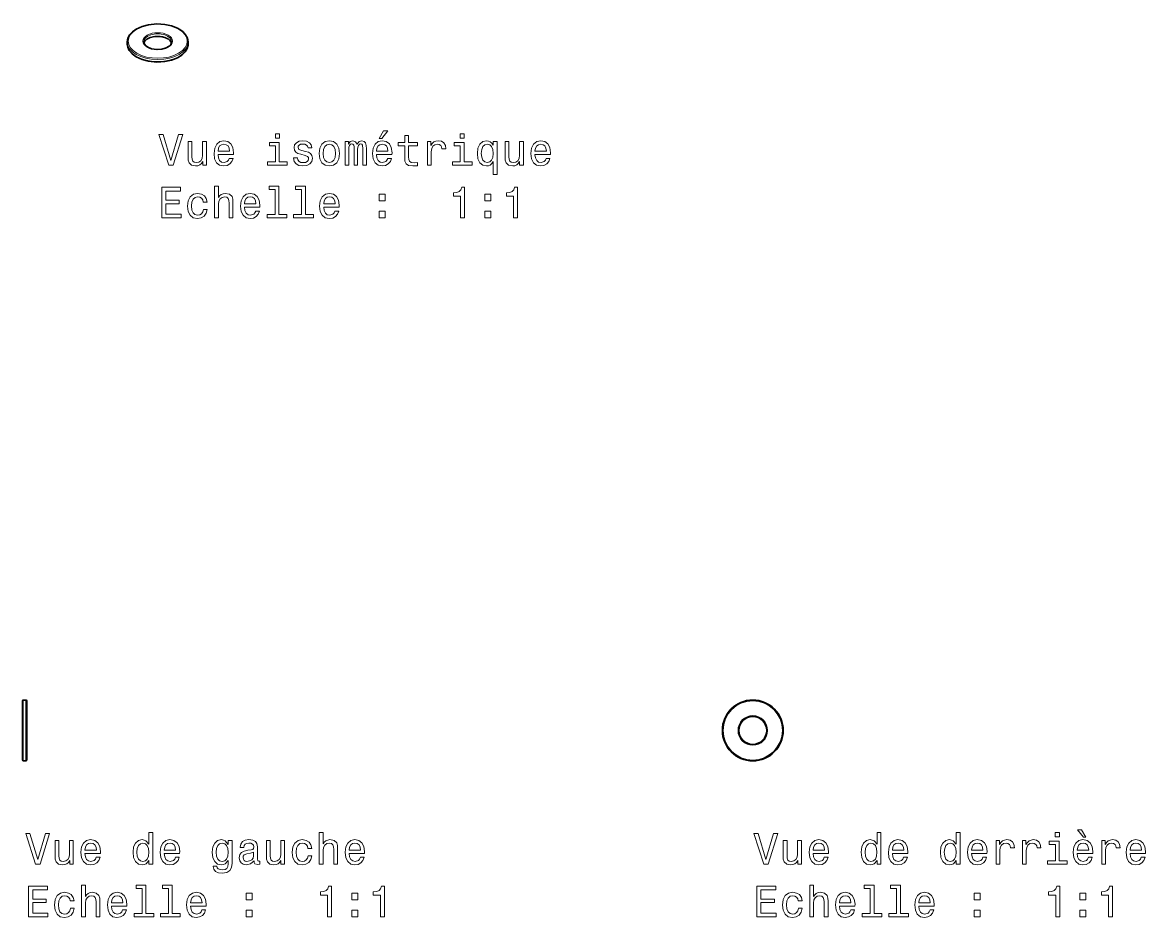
# Model space of a CAD drawing. Extents: x 522 to 791, y 342 to 502.
# Drawn here: x 662.4 to 791.5, y 399 to 501.9 of the extents above; entities that cross this region are included whole.
import ezdxf

# ---------------------------------------------------------------- set-up
doc = ezdxf.new("R2010")
doc.units = 0

msp = doc.modelspace()

# ---------------------------------------------------------------- linework, layer by layer
at = {"color": 7, "lineweight": 35, "ltscale": 0.006124}
for p, q in [((674.44, 499.38), (674.44, 499.63)), ((681.44, 499.38), (681.44, 499.63))]:
    msp.add_line(p, q, dxfattribs=at)
at = {"color": 7, "lineweight": 35, "ltscale": 0.085}
for p, q in [((662.39, 420.5), (662.39, 423.9)), ((662.89, 420.5), (662.89, 423.9)), ((662.39, 417.1), (662.39, 420.5)), ((662.89, 417.1), (662.89, 420.5))]:
    msp.add_line(p, q, dxfattribs=at)
at = {"color": 7, "lineweight": 13, "ltscale": 0.0875}
for p, q in [((662.49, 420.5), (662.49, 424)), ((662.79, 420.5), (662.79, 424)), ((662.49, 417), (662.49, 420.5)), ((662.79, 417), (662.79, 420.5))]:
    msp.add_line(p, q, dxfattribs=at)
at = {"color": 7, "lineweight": 35, "ltscale": 0.007501}
for p, q in [((662.49, 424), (662.79, 424)), ((662.49, 417), (662.79, 417))]:
    msp.add_line(p, q, dxfattribs=at)
at = {"color": 7, "lineweight": 35}
for points in [[(674.44, 499.63), (674.51, 500.06), (674.71, 500.44), (675.03, 500.78), (675.48, 501.1), (676.14, 501.4), (676.89, 501.6), (677.82, 501.69), (678.76, 501.63), (679.53, 501.47), (680.22, 501.2), (680.39, 501.1)], [(681.44, 499.63), (681.36, 500.06), (681.15, 500.45), (680.81, 500.81), (680.39, 501.1)], [(676.79, 499.02), (676.53, 499.22), (676.38, 499.43), (676.34, 499.63)], [(676.35, 499.51), (676.47, 499.73), (676.7, 499.93), (677.07, 500.12), (677.59, 500.24), (678.21, 500.25), (678.74, 500.14), (679.09, 499.99)], [(676.79, 499.02), (677.23, 498.84), (677.83, 498.75), (678.43, 498.79), (678.92, 498.94), (679.26, 499.14), (679.44, 499.33), (679.53, 499.57), (679.54, 499.63)], [(679.52, 499.51), (679.39, 499.75), (679.13, 499.97), (679.09, 499.99)], [(675.48, 497.91), (675, 498.26), (674.67, 498.64), (674.49, 499.02), (674.44, 499.38)], [(675.48, 497.91), (676.14, 497.61), (676.89, 497.41), (677.82, 497.32), (678.76, 497.38), (679.53, 497.54), (680.22, 497.81), (680.71, 498.12), (681.08, 498.48), (681.33, 498.88), (681.43, 499.24), (681.44, 499.38)]]:
    msp.add_lwpolyline(points, dxfattribs=at)
at = {"color": 7, "lineweight": 13}
for points in [[(703.4, 488.54), (703.69, 488.54), (704.39, 489.4), (703.9, 489.4)], [(680.33, 488.97), (679.46, 485.99), (678.55, 488.97), (678.07, 488.97), (679.2, 485.46), (679.71, 485.46), (680.81, 488.97)], [(683.54, 488.17), (683.09, 488.17), (683.09, 486.61), (683.04, 486.24), (682.89, 485.98), (682.67, 485.82), (682.37, 485.77), (682.13, 485.81), (681.98, 485.93), (681.9, 486.14), (681.88, 486.43), (681.88, 488.17), (681.43, 488.17), (681.43, 486.39), (681.45, 486.03), (681.54, 485.74), (681.84, 485.46), (682.3, 485.37), (682.56, 485.4), (682.77, 485.49), (682.96, 485.65), (683.11, 485.88), (683.11, 485.46), (683.54, 485.46)], [(684.87, 486.69), (686.65, 486.69), (686.65, 486.9), (686.57, 487.48), (686.35, 487.91), (686, 488.17), (685.53, 488.27), (685.07, 488.17), (684.72, 487.88), (684.49, 487.42), (684.41, 486.82), (684.48, 486.2), (684.71, 485.75), (685.06, 485.46), (685.51, 485.37), (685.91, 485.43), (686.23, 485.6), (686.47, 485.88), (686.6, 486.24), (686.16, 486.24), (686.07, 486.04), (685.94, 485.89), (685.57, 485.77), (685.28, 485.82), (685.06, 486), (684.92, 486.29), (684.87, 486.67)], [(691.91, 485.84), (691.91, 488.08), (690.77, 488.08), (690.77, 487.7), (691.47, 487.7), (691.47, 485.84), (690.56, 485.84), (690.56, 485.46), (692.83, 485.46), (692.83, 485.84)], [(691.93, 489.08), (691.46, 489.08), (691.46, 488.58), (691.93, 488.58)], [(694.92, 487.04), (694.49, 487.14), (694.17, 487.26), (694.07, 487.5), (694.1, 487.66), (694.2, 487.78), (694.37, 487.86), (694.62, 487.89), (694.86, 487.86), (695.04, 487.77), (695.16, 487.63), (695.22, 487.45), (695.65, 487.45), (695.65, 487.46), (695.57, 487.79), (695.37, 488.05), (695.04, 488.21), (694.62, 488.27), (694.19, 488.21), (693.88, 488.04), (693.68, 487.79), (693.62, 487.48), (693.67, 487.18), (693.81, 486.97), (694.04, 486.81), (694.38, 486.71), (694.87, 486.59), (695.17, 486.46), (695.26, 486.36), (695.29, 486.21), (695.24, 486.02), (695.12, 485.88), (694.92, 485.79), (694.66, 485.76), (694.38, 485.79), (694.18, 485.9), (694.05, 486.07), (693.99, 486.31), (693.56, 486.31), (693.63, 485.9), (693.84, 485.61), (694.17, 485.43), (694.62, 485.37), (695.09, 485.43), (695.44, 485.61), (695.65, 485.89), (695.73, 486.26), (695.67, 486.58), (695.52, 486.79), (695.26, 486.94)], [(696.5, 486.81), (696.58, 486.2), (696.81, 485.75), (697.18, 485.46), (697.67, 485.37), (698.16, 485.46), (698.53, 485.74), (698.76, 486.19), (698.85, 486.81), (698.76, 487.43), (698.53, 487.89), (698.16, 488.17), (697.67, 488.27), (697.18, 488.17), (696.81, 487.88), (696.58, 487.43)], [(699.49, 485.46), (699.9, 485.46), (699.9, 487.27), (699.92, 487.55), (700, 487.74), (700.11, 487.86), (700.26, 487.9), (700.38, 487.86), (700.47, 487.76), (700.51, 487.59), (700.52, 487.36), (700.52, 485.46), (700.9, 485.46), (700.9, 487.27), (700.93, 487.54), (701.01, 487.74), (701.13, 487.86), (701.28, 487.9), (701.4, 487.86), (701.48, 487.76), (701.53, 487.36), (701.53, 485.46), (701.94, 485.46), (701.94, 487.33), (701.91, 487.72), (701.83, 488.02), (701.67, 488.2), (701.41, 488.27), (701.1, 488.17), (700.86, 487.87), (700.68, 488.16), (700.36, 488.27), (700.08, 488.17), (699.88, 487.88), (699.88, 488.17), (699.49, 488.17)], [(703.09, 486.69), (704.86, 486.69), (704.87, 486.9), (704.79, 487.48), (704.57, 487.91), (704.21, 488.17), (703.74, 488.27), (703.28, 488.17), (702.93, 487.88), (702.7, 487.42), (702.62, 486.82), (702.7, 486.2), (702.93, 485.75), (703.27, 485.46), (703.73, 485.37), (704.12, 485.43), (704.44, 485.6), (704.68, 485.88), (704.82, 486.24), (704.38, 486.24), (704.29, 486.04), (704.16, 485.89), (703.78, 485.77), (703.5, 485.82), (703.28, 486), (703.14, 486.29), (703.09, 486.67)], [(706.33, 487.7), (706.33, 486.35), (706.36, 485.91), (706.5, 485.6), (706.78, 485.43), (707.26, 485.37), (707.79, 485.39), (707.79, 485.78), (707.4, 485.75), (707.06, 485.79), (706.87, 485.91), (706.79, 486.12), (706.77, 486.42), (706.77, 487.7), (707.79, 487.7), (707.79, 488.08), (706.77, 488.08), (706.77, 488.87), (706.33, 488.87), (706.33, 488.08), (705.56, 488.08), (705.56, 487.7)], [(708.94, 485.46), (709.38, 485.46), (709.38, 487.01), (709.43, 487.38), (709.56, 487.65), (709.79, 487.81), (710.08, 487.87), (710.3, 487.83), (710.47, 487.73), (710.57, 487.56), (710.61, 487.33), (711.06, 487.33), (711, 487.74), (710.83, 488.03), (710.55, 488.21), (710.17, 488.27), (709.92, 488.23), (709.69, 488.13), (709.5, 487.95), (709.34, 487.72), (709.34, 488.17), (708.94, 488.17)], [(713.16, 485.84), (713.16, 488.08), (712.02, 488.08), (712.02, 487.7), (712.72, 487.7), (712.72, 485.84), (711.81, 485.84), (711.81, 485.46), (714.08, 485.46), (714.08, 485.84)], [(713.18, 489.08), (712.71, 489.08), (712.71, 488.58), (713.18, 488.58)], [(716.51, 487.75), (716.35, 487.98), (716.17, 488.14), (715.97, 488.23), (715.73, 488.27), (715.3, 488.17), (714.97, 487.88), (714.75, 487.43), (714.68, 486.82), (714.75, 486.2), (714.97, 485.75), (715.3, 485.46), (715.73, 485.37), (715.97, 485.4), (716.17, 485.48), (716.35, 485.64), (716.51, 485.88), (716.51, 484.41), (716.95, 484.41), (716.95, 488.17), (716.51, 488.17)], [(719.97, 488.17), (719.52, 488.17), (719.52, 486.61), (719.47, 486.24), (719.33, 485.98), (719.1, 485.82), (718.8, 485.77), (718.57, 485.81), (718.41, 485.93), (718.33, 486.14), (718.31, 486.43), (718.31, 488.17), (717.86, 488.17), (717.86, 486.39), (717.88, 486.03), (717.98, 485.74), (718.27, 485.46), (718.74, 485.37), (718.99, 485.4), (719.21, 485.49), (719.39, 485.65), (719.54, 485.88), (719.54, 485.46), (719.97, 485.46)], [(721.3, 486.69), (723.08, 486.69), (723.08, 486.9), (723, 487.48), (722.78, 487.91), (722.43, 488.17), (721.96, 488.27), (721.5, 488.17), (721.15, 487.88), (720.92, 487.42), (720.84, 486.82), (720.92, 486.2), (721.14, 485.75), (721.49, 485.46), (721.94, 485.37), (722.34, 485.43), (722.66, 485.6), (722.9, 485.88), (723.03, 486.24), (722.6, 486.24), (722.5, 486.04), (722.37, 485.89), (722, 485.77), (721.71, 485.82), (721.5, 486), (721.35, 486.29), (721.3, 486.67)], [(684.87, 487.06), (684.93, 487.41), (685.06, 487.67), (685.27, 487.82), (685.54, 487.88), (685.81, 487.82), (686.02, 487.67), (686.14, 487.41), (686.19, 487.06)], [(696.95, 486.82), (697, 487.27), (697.14, 487.6), (697.36, 487.8), (697.67, 487.87), (697.97, 487.8), (698.2, 487.61), (698.34, 487.27), (698.39, 486.82), (698.34, 486.36), (698.2, 486.03), (697.97, 485.83), (697.67, 485.76), (697.36, 485.83), (697.14, 486.03), (697, 486.36)], [(703.09, 487.06), (703.14, 487.41), (703.28, 487.67), (703.49, 487.82), (703.76, 487.88), (704.03, 487.82), (704.23, 487.67), (704.36, 487.41), (704.4, 487.06)], [(715.13, 486.82), (715.18, 487.27), (715.32, 487.6), (715.53, 487.8), (715.81, 487.87), (716.1, 487.8), (716.32, 487.6), (716.45, 487.27), (716.5, 486.82), (716.45, 486.36), (716.32, 486.03), (716.1, 485.83), (715.81, 485.77), (715.53, 485.83), (715.32, 486.03), (715.18, 486.37)], [(721.3, 487.06), (721.36, 487.41), (721.5, 487.67), (721.7, 487.82), (721.97, 487.88), (722.24, 487.82), (722.45, 487.67), (722.57, 487.41), (722.62, 487.06)], [(678.4, 479.42), (680.62, 479.42), (680.62, 479.84), (678.86, 479.84), (678.86, 481.03), (680.42, 481.03), (680.42, 481.44), (678.86, 481.44), (678.86, 482.49), (680.57, 482.49), (680.57, 482.92), (678.4, 482.92)], [(684.48, 479.42), (684.93, 479.42), (684.93, 480.98), (684.97, 481.34), (685.12, 481.6), (685.35, 481.76), (685.65, 481.82), (685.89, 481.77), (686.04, 481.64), (686.12, 481.41), (686.14, 481.11), (686.14, 479.42), (686.59, 479.42), (686.59, 481.2), (686.57, 481.55), (686.48, 481.85), (686.18, 482.12), (685.71, 482.22), (685.46, 482.18), (685.24, 482.09), (685.06, 481.94), (684.93, 481.73), (684.93, 483.04), (684.48, 483.04)], [(691.44, 482.66), (691.44, 479.79), (690.53, 479.79), (690.53, 479.42), (692.79, 479.42), (692.79, 479.79), (691.88, 479.79), (691.88, 483.04), (690.74, 483.04), (690.74, 482.66)], [(694.47, 482.66), (694.47, 479.79), (693.56, 479.79), (693.56, 479.42), (695.83, 479.42), (695.83, 479.79), (694.92, 479.79), (694.92, 483.04), (693.78, 483.04), (693.78, 482.66)], [(712.76, 479.42), (713.22, 479.42), (713.22, 482.94), (712.88, 482.94), (712.79, 482.63), (712.6, 482.43), (712.33, 482.31), (711.94, 482.27), (711.94, 481.91), (712.76, 481.91)], [(718.83, 479.42), (719.29, 479.42), (719.29, 482.94), (718.95, 482.94), (718.86, 482.63), (718.68, 482.43), (718.4, 482.31), (718.02, 482.27), (718.02, 481.91), (718.83, 481.91)], [(683.17, 481.23), (683.61, 481.23), (683.52, 481.63), (683.3, 481.95), (682.97, 482.14), (682.53, 482.22), (682.04, 482.12), (681.67, 481.84), (681.44, 481.38), (681.36, 480.76), (681.44, 480.15), (681.66, 479.7), (682.02, 479.42), (682.51, 479.32), (682.95, 479.4), (683.28, 479.61), (683.52, 479.94), (683.62, 480.38), (683.19, 480.38), (683.12, 480.1), (682.98, 479.89), (682.77, 479.76), (682.53, 479.72), (682.22, 479.78), (682, 479.99), (681.86, 480.31), (681.82, 480.78), (681.86, 481.23), (682, 481.56), (682.23, 481.76), (682.53, 481.83), (682.79, 481.79), (682.99, 481.67), (683.12, 481.48)], [(687.91, 480.64), (689.68, 480.64), (689.69, 480.85), (689.61, 481.43), (689.39, 481.86), (689.03, 482.12), (688.56, 482.22), (688.1, 482.12), (687.75, 481.84), (687.52, 481.38), (687.44, 480.77), (687.52, 480.15), (687.75, 479.7), (688.09, 479.42), (688.55, 479.32), (688.94, 479.39), (689.26, 479.56), (689.5, 479.83), (689.64, 480.19), (689.2, 480.19), (689.11, 479.99), (688.98, 479.84), (688.6, 479.72), (688.32, 479.77), (688.1, 479.95), (687.96, 480.24), (687.91, 480.63)], [(687.91, 481.01), (687.96, 481.36), (688.1, 481.62), (688.31, 481.78), (688.58, 481.83), (688.85, 481.78), (689.05, 481.62), (689.18, 481.36), (689.22, 481.01)], [(697.02, 480.64), (698.79, 480.64), (698.8, 480.85), (698.72, 481.43), (698.49, 481.86), (698.14, 482.12), (697.67, 482.22), (697.21, 482.12), (696.86, 481.84), (696.63, 481.38), (696.55, 480.77), (696.63, 480.15), (696.85, 479.7), (697.2, 479.42), (697.66, 479.32), (698.05, 479.39), (698.37, 479.56), (698.61, 479.83), (698.75, 480.19), (698.31, 480.19), (698.22, 479.99), (698.08, 479.84), (697.71, 479.72), (697.42, 479.77), (697.21, 479.95), (697.07, 480.24), (697.02, 480.63)], [(697.02, 481.01), (697.07, 481.36), (697.21, 481.62), (697.41, 481.78), (697.69, 481.83), (697.95, 481.78), (698.16, 481.62), (698.29, 481.36), (698.33, 481.01)], [(703.4, 481.37), (704.09, 481.37), (704.09, 482.12), (703.4, 482.12)], [(715.54, 481.37), (716.24, 481.37), (716.24, 482.12), (715.54, 482.12)], [(703.4, 479.42), (704.09, 479.42), (704.09, 480.17), (703.4, 480.17)], [(715.54, 479.42), (716.24, 479.42), (716.24, 480.17), (715.54, 480.17)], [(665.04, 408.65), (664.16, 405.67), (663.26, 408.65), (662.78, 408.65), (663.91, 405.14), (664.41, 405.14), (665.52, 408.65)], [(669.58, 406.37), (671.35, 406.37), (671.36, 406.58), (671.28, 407.16), (671.06, 407.59), (670.7, 407.85), (670.23, 407.95), (669.77, 407.85), (669.42, 407.56), (669.19, 407.11), (669.11, 406.5), (669.19, 405.88), (669.42, 405.43), (669.76, 405.14), (670.22, 405.05), (670.61, 405.11), (670.93, 405.28), (671.17, 405.56), (671.31, 405.92), (670.87, 405.92), (670.78, 405.72), (670.65, 405.57), (670.27, 405.45), (669.99, 405.5), (669.77, 405.68), (669.63, 405.97), (669.58, 406.35)], [(676.93, 405.56), (676.93, 405.14), (677.37, 405.14), (677.37, 408.76), (676.93, 408.76), (676.93, 407.44), (676.59, 407.82), (676.39, 407.91), (676.15, 407.95), (675.72, 407.85), (675.39, 407.56), (675.17, 407.11), (675.1, 406.5), (675.17, 405.89), (675.39, 405.43), (675.72, 405.14), (676.15, 405.05), (676.39, 405.08), (676.6, 405.17)], [(678.69, 406.37), (680.46, 406.37), (680.47, 406.58), (680.39, 407.16), (680.16, 407.59), (679.81, 407.85), (679.34, 407.95), (678.88, 407.85), (678.53, 407.56), (678.3, 407.11), (678.22, 406.5), (678.3, 405.88), (678.52, 405.43), (678.87, 405.14), (679.33, 405.05), (679.72, 405.11), (680.04, 405.28), (680.28, 405.56), (680.42, 405.92), (679.98, 405.92), (679.89, 405.72), (679.76, 405.57), (679.38, 405.45), (679.09, 405.5), (678.88, 405.68), (678.74, 405.97), (678.69, 406.35)], [(686.48, 405.26), (686.48, 407.85), (686.05, 407.85), (686.05, 407.41), (685.71, 407.81), (685.49, 407.91), (685.26, 407.95), (684.83, 407.85), (684.5, 407.56), (684.28, 407.11), (684.2, 406.5), (684.28, 405.88), (684.5, 405.43), (684.83, 405.14), (685.26, 405.05), (685.5, 405.08), (685.7, 405.17), (686.05, 405.56), (686.05, 405.17), (686.01, 404.87), (685.9, 404.65), (685.69, 404.53), (685.37, 404.48), (685.1, 404.51), (684.9, 404.59), (684.78, 404.72), (684.75, 404.9), (684.32, 404.9), (684.32, 404.88), (684.38, 404.55), (684.59, 404.31), (684.91, 404.15), (685.35, 404.1), (685.87, 404.18), (686.22, 404.39), (686.42, 404.76)], [(689.01, 405.5), (689.01, 405.48), (689.04, 405.31), (689.12, 405.19), (689.43, 405.09), (689.68, 405.13), (689.68, 405.48), (689.57, 405.46), (689.43, 405.53), (689.41, 405.73), (689.41, 407.13), (689.35, 407.49), (689.17, 407.74), (688.86, 407.89), (688.43, 407.95), (688.01, 407.89), (687.69, 407.72), (687.5, 407.45), (687.43, 407.1), (687.43, 407.06), (687.83, 407.06), (687.86, 407.28), (687.98, 407.43), (688.16, 407.52), (688.41, 407.55), (688.66, 407.53), (688.84, 407.45), (688.94, 407.32), (688.98, 407.14), (688.96, 406.93), (688.88, 406.82), (688.68, 406.77), (688.3, 406.73), (687.86, 406.64), (687.56, 406.48), (687.38, 406.23), (687.32, 405.85), (687.37, 405.52), (687.53, 405.27), (687.78, 405.12), (688.13, 405.06), (688.6, 405.17)], [(695.2, 406.95), (695.64, 406.95), (695.55, 407.36), (695.33, 407.68), (695, 407.87), (694.56, 407.95), (694.07, 407.85), (693.7, 407.56), (693.47, 407.11), (693.39, 406.49), (693.47, 405.88), (693.69, 405.43), (694.05, 405.14), (694.54, 405.05), (694.98, 405.12), (695.31, 405.34), (695.55, 405.67), (695.65, 406.11), (695.22, 406.11), (695.15, 405.83), (695.01, 405.62), (694.8, 405.49), (694.56, 405.45), (694.25, 405.51), (694.03, 405.71), (693.89, 406.04), (693.85, 406.51), (693.89, 406.96), (694.03, 407.29), (694.26, 407.49), (694.56, 407.56), (694.82, 407.51), (695.02, 407.4), (695.15, 407.21)], [(696.51, 405.14), (696.96, 405.14), (696.96, 406.71), (697, 407.06), (697.15, 407.33), (697.38, 407.49), (697.68, 407.55), (697.92, 407.5), (698.07, 407.36), (698.15, 407.14), (698.17, 406.83), (698.17, 405.14), (698.62, 405.14), (698.62, 406.92), (698.6, 407.28), (698.51, 407.58), (698.21, 407.85), (697.74, 407.95), (697.49, 407.91), (697.28, 407.82), (697.09, 407.66), (696.96, 407.46), (696.96, 408.76), (696.51, 408.76)], [(699.94, 406.37), (701.71, 406.37), (701.72, 406.58), (701.64, 407.16), (701.42, 407.59), (701.06, 407.85), (700.59, 407.95), (700.13, 407.85), (699.78, 407.56), (699.55, 407.11), (699.47, 406.5), (699.55, 405.88), (699.78, 405.43), (700.12, 405.14), (700.58, 405.05), (700.97, 405.11), (701.29, 405.28), (701.53, 405.56), (701.67, 405.92), (701.23, 405.92), (701.14, 405.72), (701.01, 405.57), (700.63, 405.45), (700.35, 405.5), (700.13, 405.68), (699.99, 405.97), (699.94, 406.35)], [(748.73, 408.65), (747.85, 405.67), (746.95, 408.65), (746.47, 408.65), (747.6, 405.14), (748.11, 405.14), (749.21, 408.65)], [(753.27, 406.37), (755.05, 406.37), (755.05, 406.58), (754.97, 407.16), (754.75, 407.59), (754.4, 407.85), (753.93, 407.95), (753.47, 407.85), (753.11, 407.56), (752.89, 407.11), (752.81, 406.5), (752.88, 405.88), (753.11, 405.43), (753.46, 405.14), (753.91, 405.05), (754.3, 405.11), (754.63, 405.28), (754.86, 405.56), (755, 405.92), (754.56, 405.92), (754.47, 405.72), (754.34, 405.57), (753.97, 405.45), (753.68, 405.5), (753.46, 405.68), (753.32, 405.97), (753.27, 406.35)], [(760.62, 405.56), (760.62, 405.14), (761.06, 405.14), (761.06, 408.76), (760.62, 408.76), (760.62, 407.44), (760.29, 407.82), (760.08, 407.91), (759.84, 407.95), (759.41, 407.85), (759.08, 407.56), (758.86, 407.11), (758.79, 406.5), (758.86, 405.89), (759.08, 405.43), (759.41, 405.14), (759.84, 405.05), (760.08, 405.08), (760.29, 405.17)], [(762.38, 406.37), (764.15, 406.37), (764.16, 406.58), (764.08, 407.16), (763.86, 407.59), (763.5, 407.85), (763.03, 407.95), (762.58, 407.85), (762.22, 407.56), (762, 407.11), (761.92, 406.5), (761.99, 405.88), (762.22, 405.43), (762.57, 405.14), (763.02, 405.05), (763.41, 405.11), (763.74, 405.28), (763.97, 405.56), (764.11, 405.92), (763.67, 405.92), (763.58, 405.72), (763.45, 405.57), (763.08, 405.45), (762.79, 405.5), (762.57, 405.68), (762.43, 405.97), (762.38, 406.35)], [(769.73, 405.56), (769.73, 405.14), (770.17, 405.14), (770.17, 408.76), (769.73, 408.76), (769.73, 407.44), (769.39, 407.82), (769.19, 407.91), (768.95, 407.95), (768.52, 407.85), (768.19, 407.56), (767.97, 407.11), (767.9, 406.5), (767.97, 405.89), (768.19, 405.43), (768.52, 405.14), (768.95, 405.05), (769.19, 405.08), (769.4, 405.17)], [(771.49, 406.37), (773.26, 406.37), (773.27, 406.58), (773.19, 407.16), (772.96, 407.59), (772.61, 407.85), (772.14, 407.95), (771.68, 407.85), (771.33, 407.56), (771.1, 407.11), (771.02, 406.5), (771.1, 405.88), (771.33, 405.43), (771.67, 405.14), (772.13, 405.05), (772.52, 405.11), (772.84, 405.28), (773.08, 405.56), (773.22, 405.92), (772.78, 405.92), (772.69, 405.72), (772.56, 405.57), (772.18, 405.45), (771.9, 405.5), (771.68, 405.68), (771.54, 405.97), (771.49, 406.35)], [(774.3, 405.14), (774.75, 405.14), (774.75, 406.69), (774.79, 407.06), (774.93, 407.33), (775.15, 407.49), (775.45, 407.55), (775.67, 407.51), (775.83, 407.41), (775.94, 407.24), (775.97, 407.01), (776.42, 407.01), (776.36, 407.42), (776.19, 407.71), (775.92, 407.89), (775.54, 407.95), (775.28, 407.91), (775.06, 407.81), (774.86, 407.63), (774.7, 407.4), (774.7, 407.85), (774.3, 407.85)], [(777.34, 405.14), (777.78, 405.14), (777.78, 406.69), (777.83, 407.06), (777.96, 407.33), (778.18, 407.49), (778.48, 407.55), (778.7, 407.51), (778.87, 407.41), (778.97, 407.24), (779.01, 407.01), (779.46, 407.01), (779.39, 407.42), (779.23, 407.71), (778.95, 407.89), (778.57, 407.95), (778.32, 407.91), (778.09, 407.81), (777.9, 407.63), (777.74, 407.4), (777.74, 407.85), (777.34, 407.85)], [(781.58, 408.76), (781.11, 408.76), (781.11, 408.26), (781.58, 408.26)], [(783.63, 406.37), (785.41, 406.37), (785.41, 406.58), (785.33, 407.16), (785.11, 407.59), (784.76, 407.85), (784.29, 407.95), (783.83, 407.85), (783.47, 407.56), (783.25, 407.11), (783.17, 406.5), (783.24, 405.88), (783.47, 405.43), (783.82, 405.14), (784.27, 405.05), (784.67, 405.11), (784.99, 405.28), (785.22, 405.56), (785.36, 405.92), (784.92, 405.92), (784.83, 405.72), (784.7, 405.57), (784.33, 405.45), (784.04, 405.5), (783.82, 405.68), (783.68, 405.97), (783.63, 406.35)], [(784.64, 408.22), (784.14, 409.08), (783.65, 409.08), (784.35, 408.22)], [(786.45, 405.14), (786.89, 405.14), (786.89, 406.69), (786.93, 407.06), (787.07, 407.33), (787.29, 407.49), (787.59, 407.55), (787.81, 407.51), (787.98, 407.41), (788.08, 407.24), (788.11, 407.01), (788.56, 407.01), (788.5, 407.42), (788.34, 407.71), (788.06, 407.89), (787.68, 407.95), (787.42, 407.91), (787.2, 407.81), (787.01, 407.63), (786.85, 407.4), (786.85, 407.85), (786.45, 407.85)], [(789.7, 406.37), (791.48, 406.37), (791.48, 406.58), (791.4, 407.16), (791.18, 407.59), (790.83, 407.85), (790.36, 407.95), (789.9, 407.85), (789.55, 407.56), (789.32, 407.11), (789.24, 406.5), (789.32, 405.88), (789.54, 405.43), (789.89, 405.14), (790.34, 405.05), (790.74, 405.11), (791.06, 405.28), (791.3, 405.56), (791.43, 405.92), (790.99, 405.92), (790.9, 405.72), (790.77, 405.57), (790.4, 405.45), (790.11, 405.5), (789.89, 405.68), (789.75, 405.97), (789.7, 406.35)], [(668.24, 407.85), (667.8, 407.85), (667.8, 406.29), (667.75, 405.93), (667.6, 405.66), (667.37, 405.5), (667.08, 405.45), (666.84, 405.49), (666.69, 405.61), (666.6, 405.82), (666.58, 406.11), (666.58, 407.85), (666.14, 407.85), (666.14, 406.07), (666.15, 405.71), (666.25, 405.42), (666.54, 405.14), (667.01, 405.05), (667.26, 405.08), (667.48, 405.17), (667.67, 405.33), (667.82, 405.56), (667.82, 405.14), (668.24, 405.14)], [(669.58, 406.74), (669.63, 407.09), (669.77, 407.35), (669.98, 407.5), (670.25, 407.56), (670.52, 407.5), (670.72, 407.35), (670.85, 407.09), (670.89, 406.74)], [(676.23, 407.55), (676.52, 407.48), (676.74, 407.28), (676.87, 406.95), (676.92, 406.5), (676.87, 406.04), (676.74, 405.71), (676.52, 405.51), (676.23, 405.45), (675.95, 405.51), (675.74, 405.71), (675.59, 406.05), (675.55, 406.5), (675.59, 406.95), (675.74, 407.28), (675.95, 407.48)], [(678.69, 406.74), (678.74, 407.09), (678.88, 407.35), (679.08, 407.5), (679.36, 407.56), (679.62, 407.5), (679.83, 407.35), (679.96, 407.09), (680, 406.74)], [(684.66, 406.5), (684.71, 406.95), (684.84, 407.28), (685.06, 407.48), (685.34, 407.55), (685.64, 407.48), (685.86, 407.28), (685.99, 406.95), (686.04, 406.5), (685.99, 406.04), (685.86, 405.71), (685.64, 405.51), (685.34, 405.45), (685.06, 405.51), (684.84, 405.71), (684.71, 406.05)], [(692.53, 407.85), (692.09, 407.85), (692.09, 406.29), (692.04, 405.93), (691.89, 405.66), (691.66, 405.5), (691.36, 405.45), (691.13, 405.49), (690.98, 405.61), (690.89, 405.82), (690.87, 406.11), (690.87, 407.85), (690.43, 407.85), (690.43, 406.07), (690.44, 405.71), (690.54, 405.42), (690.83, 405.14), (691.3, 405.05), (691.55, 405.08), (691.77, 405.17), (691.95, 405.33), (692.11, 405.56), (692.11, 405.14), (692.53, 405.14)], [(699.94, 406.74), (699.99, 407.09), (700.13, 407.35), (700.34, 407.5), (700.61, 407.56), (700.88, 407.5), (701.08, 407.35), (701.21, 407.09), (701.25, 406.74)], [(751.93, 407.85), (751.49, 407.85), (751.49, 406.29), (751.44, 405.93), (751.29, 405.66), (751.07, 405.5), (750.77, 405.45), (750.53, 405.49), (750.38, 405.61), (750.3, 405.82), (750.28, 406.11), (750.28, 407.85), (749.83, 407.85), (749.83, 406.07), (749.85, 405.71), (749.94, 405.42), (750.24, 405.14), (750.7, 405.05), (750.96, 405.08), (751.17, 405.17), (751.36, 405.33), (751.51, 405.56), (751.51, 405.14), (751.93, 405.14)], [(753.27, 406.74), (753.33, 407.09), (753.46, 407.35), (753.67, 407.5), (753.94, 407.56), (754.21, 407.5), (754.42, 407.35), (754.54, 407.09), (754.59, 406.74)], [(759.92, 407.55), (760.21, 407.48), (760.43, 407.28), (760.56, 406.95), (760.61, 406.5), (760.56, 406.04), (760.43, 405.71), (760.21, 405.51), (759.92, 405.45), (759.64, 405.51), (759.43, 405.71), (759.29, 406.05), (759.24, 406.5), (759.29, 406.95), (759.43, 407.28), (759.64, 407.48)], [(762.38, 406.74), (762.43, 407.09), (762.57, 407.35), (762.78, 407.5), (763.05, 407.56), (763.32, 407.5), (763.52, 407.35), (763.65, 407.09), (763.7, 406.74)], [(769.03, 407.55), (769.32, 407.48), (769.54, 407.28), (769.67, 406.95), (769.72, 406.5), (769.67, 406.04), (769.54, 405.71), (769.32, 405.51), (769.03, 405.45), (768.75, 405.51), (768.54, 405.71), (768.4, 406.05), (768.35, 406.5), (768.4, 406.95), (768.54, 407.28), (768.75, 407.48)], [(771.49, 406.74), (771.54, 407.09), (771.68, 407.35), (771.89, 407.5), (772.16, 407.56), (772.43, 407.5), (772.63, 407.35), (772.76, 407.09), (772.8, 406.74)], [(781.56, 405.52), (781.56, 407.76), (780.42, 407.76), (780.42, 407.38), (781.12, 407.38), (781.12, 405.52), (780.21, 405.52), (780.21, 405.14), (782.48, 405.14), (782.48, 405.52)], [(783.63, 406.74), (783.69, 407.09), (783.82, 407.35), (784.03, 407.5), (784.3, 407.56), (784.57, 407.5), (784.78, 407.35), (784.9, 407.09), (784.95, 406.74)], [(789.7, 406.74), (789.76, 407.09), (789.89, 407.35), (790.1, 407.5), (790.37, 407.56), (790.64, 407.5), (790.85, 407.35), (790.97, 407.09), (791.02, 406.74)], [(688.96, 406.09), (688.9, 405.83), (688.74, 405.63), (688.5, 405.5), (688.2, 405.45), (688.01, 405.48), (687.87, 405.56), (687.79, 405.7), (687.76, 405.89), (687.78, 406.07), (687.86, 406.2), (688.19, 406.34), (688.6, 406.4), (688.96, 406.52)], [(663.1, 399.1), (665.32, 399.1), (665.32, 399.52), (663.57, 399.52), (663.57, 400.71), (665.13, 400.71), (665.13, 401.12), (663.57, 401.12), (663.57, 402.17), (665.28, 402.17), (665.28, 402.6), (663.1, 402.6)], [(667.88, 400.91), (668.32, 400.91), (668.23, 401.31), (668.01, 401.63), (667.67, 401.82), (667.23, 401.9), (666.75, 401.8), (666.38, 401.52), (666.15, 401.06), (666.07, 400.44), (666.14, 399.83), (666.37, 399.38), (666.73, 399.1), (667.22, 399), (667.65, 399.08), (667.99, 399.29), (668.22, 399.62), (668.32, 400.06), (667.9, 400.06), (667.82, 399.78), (667.68, 399.57), (667.48, 399.44), (667.23, 399.4), (666.93, 399.46), (666.7, 399.67), (666.57, 399.99), (666.52, 400.46), (666.57, 400.91), (666.71, 401.24), (666.94, 401.44), (667.23, 401.51), (667.5, 401.47), (667.69, 401.35), (667.82, 401.16)], [(669.19, 399.1), (669.63, 399.1), (669.63, 400.66), (669.68, 401.02), (669.83, 401.28), (670.05, 401.44), (670.35, 401.5), (670.6, 401.45), (670.75, 401.32), (670.82, 401.09), (670.85, 400.79), (670.85, 399.1), (671.29, 399.1), (671.29, 400.88), (671.27, 401.23), (671.18, 401.53), (670.88, 401.8), (670.42, 401.9), (670.17, 401.87), (669.95, 401.77), (669.77, 401.62), (669.63, 401.41), (669.63, 402.72), (669.19, 402.72)], [(672.61, 400.32), (674.39, 400.32), (674.39, 400.53), (674.31, 401.11), (674.09, 401.54), (673.74, 401.8), (673.27, 401.9), (672.81, 401.8), (672.46, 401.52), (672.23, 401.06), (672.15, 400.45), (672.23, 399.83), (672.45, 399.38), (672.8, 399.1), (673.25, 399), (673.65, 399.07), (673.97, 399.24), (674.21, 399.51), (674.34, 399.87), (673.91, 399.87), (673.81, 399.67), (673.68, 399.52), (673.31, 399.4), (673.02, 399.45), (672.81, 399.63), (672.66, 399.92), (672.61, 400.31)], [(672.61, 400.7), (672.67, 401.04), (672.81, 401.3), (673.01, 401.46), (673.28, 401.51), (673.55, 401.46), (673.76, 401.3), (673.88, 401.04), (673.93, 400.7)], [(676.14, 402.34), (676.14, 399.47), (675.23, 399.47), (675.23, 399.1), (677.5, 399.1), (677.5, 399.47), (676.59, 399.47), (676.59, 402.72), (675.45, 402.72), (675.45, 402.34)], [(679.18, 402.34), (679.18, 399.47), (678.27, 399.47), (678.27, 399.1), (680.53, 399.1), (680.53, 399.47), (679.62, 399.47), (679.62, 402.72), (678.48, 402.72), (678.48, 402.34)], [(681.72, 400.32), (683.5, 400.32), (683.5, 400.53), (683.42, 401.11), (683.2, 401.54), (682.85, 401.8), (682.38, 401.9), (681.92, 401.8), (681.57, 401.52), (681.34, 401.06), (681.26, 400.45), (681.33, 399.83), (681.56, 399.38), (681.91, 399.1), (682.36, 399), (682.76, 399.07), (683.08, 399.24), (683.32, 399.51), (683.45, 399.87), (683.01, 399.87), (682.92, 399.67), (682.79, 399.52), (682.42, 399.4), (682.13, 399.45), (681.91, 399.63), (681.77, 399.92), (681.72, 400.31)], [(681.72, 400.7), (681.78, 401.04), (681.91, 401.3), (682.12, 401.46), (682.39, 401.51), (682.66, 401.46), (682.87, 401.3), (682.99, 401.04), (683.04, 400.7)], [(688.1, 401.05), (688.8, 401.05), (688.8, 401.8), (688.1, 401.8)], [(697.47, 399.1), (697.93, 399.1), (697.93, 402.62), (697.58, 402.62), (697.49, 402.31), (697.31, 402.11), (697.03, 401.99), (696.65, 401.95), (696.65, 401.59), (697.47, 401.59)], [(700.25, 401.05), (700.94, 401.05), (700.94, 401.8), (700.25, 401.8)], [(703.54, 399.1), (704, 399.1), (704, 402.62), (703.66, 402.62), (703.56, 402.31), (703.38, 402.11), (703.11, 401.99), (702.72, 401.95), (702.72, 401.59), (703.54, 401.59)], [(746.8, 399.1), (749.01, 399.1), (749.01, 399.52), (747.26, 399.52), (747.26, 400.71), (748.82, 400.71), (748.82, 401.12), (747.26, 401.12), (747.26, 402.17), (748.97, 402.17), (748.97, 402.6), (746.8, 402.6)], [(751.57, 400.91), (752.01, 400.91), (751.92, 401.31), (751.7, 401.63), (751.36, 401.82), (750.93, 401.9), (750.44, 401.8), (750.07, 401.52), (749.84, 401.06), (749.76, 400.44), (749.84, 399.83), (750.06, 399.38), (750.42, 399.1), (750.91, 399), (751.34, 399.08), (751.68, 399.29), (751.91, 399.62), (752.02, 400.06), (751.59, 400.06), (751.52, 399.78), (751.37, 399.57), (751.17, 399.44), (750.93, 399.4), (750.62, 399.46), (750.4, 399.67), (750.26, 399.99), (750.21, 400.46), (750.26, 400.91), (750.4, 401.24), (750.63, 401.44), (750.93, 401.51), (751.19, 401.47), (751.38, 401.35), (751.52, 401.16)], [(752.88, 399.1), (753.33, 399.1), (753.33, 400.66), (753.37, 401.02), (753.52, 401.28), (753.75, 401.44), (754.05, 401.5), (754.29, 401.45), (754.44, 401.32), (754.52, 401.09), (754.54, 400.79), (754.54, 399.1), (754.99, 399.1), (754.99, 400.88), (754.97, 401.23), (754.87, 401.53), (754.58, 401.8), (754.11, 401.9), (753.86, 401.87), (753.64, 401.77), (753.46, 401.62), (753.33, 401.41), (753.33, 402.72), (752.88, 402.72)], [(756.31, 400.32), (758.08, 400.32), (758.09, 400.53), (758.01, 401.11), (757.78, 401.54), (757.43, 401.8), (756.96, 401.9), (756.5, 401.8), (756.15, 401.52), (755.92, 401.06), (755.84, 400.45), (755.92, 399.83), (756.15, 399.38), (756.49, 399.1), (756.95, 399), (757.34, 399.07), (757.66, 399.24), (757.9, 399.51), (758.04, 399.87), (757.6, 399.87), (757.51, 399.67), (757.38, 399.52), (757, 399.4), (756.72, 399.45), (756.5, 399.63), (756.36, 399.92), (756.31, 400.31)], [(756.31, 400.7), (756.36, 401.04), (756.5, 401.3), (756.71, 401.46), (756.98, 401.51), (757.25, 401.46), (757.45, 401.3), (757.58, 401.04), (757.62, 400.7)], [(759.84, 402.34), (759.84, 399.47), (758.92, 399.47), (758.92, 399.1), (761.19, 399.1), (761.19, 399.47), (760.28, 399.47), (760.28, 402.72), (759.14, 402.72), (759.14, 402.34)], [(762.87, 402.34), (762.87, 399.47), (761.96, 399.47), (761.96, 399.1), (764.22, 399.1), (764.22, 399.47), (763.32, 399.47), (763.32, 402.72), (762.18, 402.72), (762.18, 402.34)], [(765.42, 400.32), (767.19, 400.32), (767.2, 400.53), (767.11, 401.11), (766.89, 401.54), (766.54, 401.8), (766.07, 401.9), (765.61, 401.8), (765.26, 401.52), (765.03, 401.06), (764.95, 400.45), (765.03, 399.83), (765.25, 399.38), (765.6, 399.1), (766.06, 399), (766.45, 399.07), (766.77, 399.24), (767.01, 399.51), (767.14, 399.87), (766.71, 399.87), (766.62, 399.67), (766.48, 399.52), (766.11, 399.4), (765.82, 399.45), (765.61, 399.63), (765.47, 399.92), (765.42, 400.31)], [(765.42, 400.7), (765.47, 401.04), (765.61, 401.3), (765.81, 401.46), (766.09, 401.51), (766.35, 401.46), (766.56, 401.3), (766.69, 401.04), (766.73, 400.7)], [(771.79, 401.05), (772.49, 401.05), (772.49, 401.8), (771.79, 401.8)], [(781.16, 399.1), (781.62, 399.1), (781.62, 402.62), (781.28, 402.62), (781.19, 402.31), (781, 402.11), (780.73, 401.99), (780.34, 401.95), (780.34, 401.59), (781.16, 401.59)], [(783.94, 401.05), (784.63, 401.05), (784.63, 401.8), (783.94, 401.8)], [(787.23, 399.1), (787.69, 399.1), (787.69, 402.62), (787.35, 402.62), (787.26, 402.31), (787.08, 402.11), (786.8, 401.99), (786.42, 401.95), (786.42, 401.59), (787.23, 401.59)], [(688.1, 399.1), (688.8, 399.1), (688.8, 399.85), (688.1, 399.85)], [(700.25, 399.1), (700.94, 399.1), (700.94, 399.85), (700.25, 399.85)], [(771.79, 399.1), (772.49, 399.1), (772.49, 399.85), (771.79, 399.85)], [(783.94, 399.1), (784.63, 399.1), (784.63, 399.85), (783.94, 399.85)]]:
    msp.add_lwpolyline(points, close=True, dxfattribs=at)
at = {"color": 7, "lineweight": 35}
for radius in [3.5, 1.6]:
    msp.add_circle((746.34, 420.5), radius, dxfattribs=at)
at = {"color": 7, "lineweight": 13}
for radius in [3.4, 1.7]:
    msp.add_circle((746.34, 420.5), radius, dxfattribs=at)
at = {"color": 7, "lineweight": 35}
for centre, start, end in [((662.49, 423.9), 90.0336, 179.9664), ((662.79, 423.9), 0.0336, 89.9664), ((662.49, 417.1), 180.0336, 269.9664), ((662.79, 417.1), 270.0336, 359.9664)]:
    msp.add_arc(centre, 0.1, start, end, dxfattribs=at)
at = {"color": 7, "lineweight": 13}
for centre, major_axis, start_param, end_param in [((677.94, 499.71), (3.4, 0), 3.926991, 10.210176), ((677.94, 499.63), (3.5, 0), 3.141593, 6.283185), ((677.94, 499.71), (1.7, 0), 0.785398, 7.068583), ((677.94, 499.63), (1.6, 0), 6.283185, 9.424778), ((677.94, 499.38), (1.6, 0), 0.137355, 3.00422), ((677.94, 499.38), (3.5, 0), 3.141593, 6.283185)]:
    msp.add_ellipse(centre, major_axis=major_axis, ratio=0.57735, start_param=start_param, end_param=end_param, dxfattribs=at)

doc.saveas('drawing.dxf')
